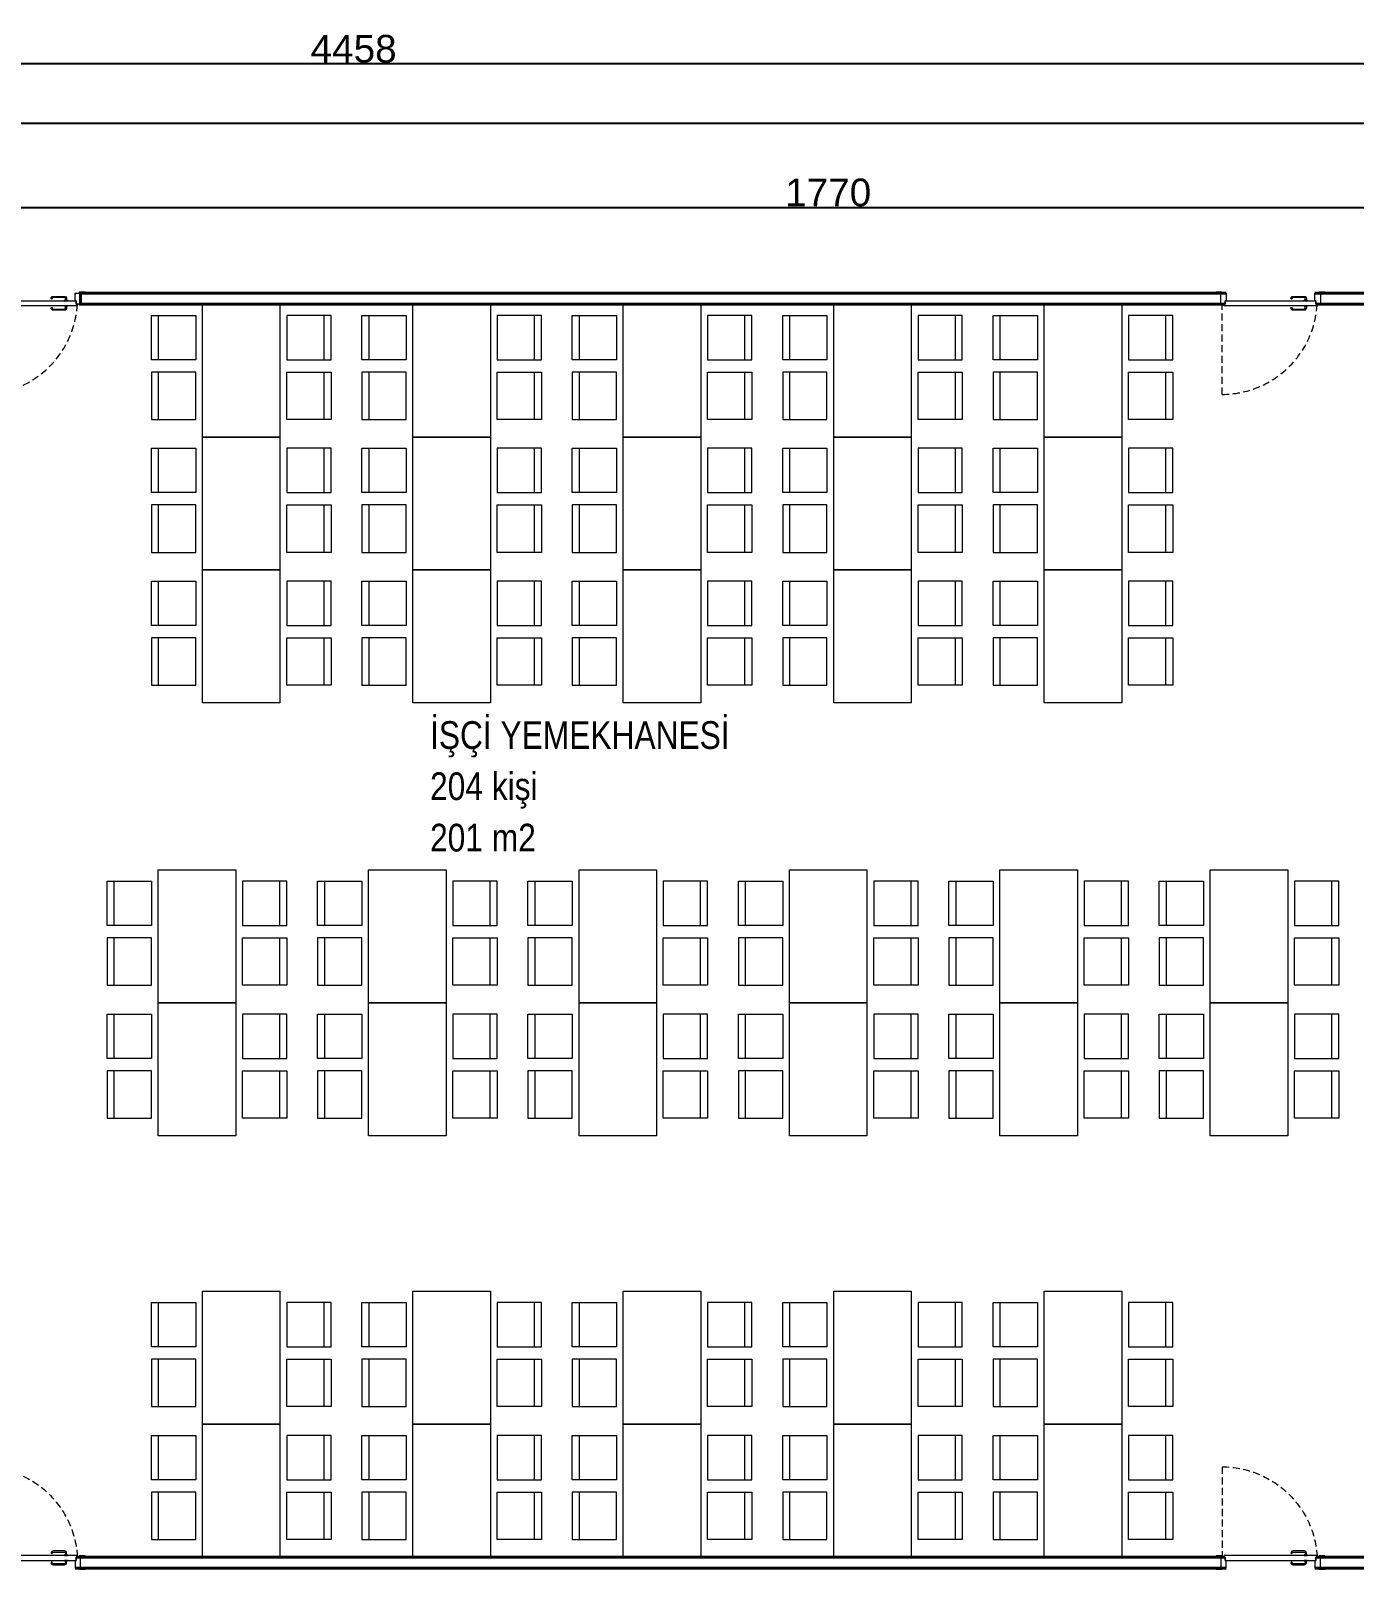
# Model space of a CAD drawing. Header units: centimetres. Extents: x 3125 to 7752, y 12316 to 13705.
# Drawn here: x 5231 to 6426, y 12316 to 13705 of the extents above; entities that cross this region are included whole.
import ezdxf

# ---------------------------------------------------------------- set-up
doc = ezdxf.new("R2010")
doc.units = ezdxf.units.CM
doc.linetypes.add('DASHED2', pattern=[9.525, 6.35, -3.175])
for name, color, linetype, lineweight in [('A_strc-prf', 115, 'Continuous', 9), ('A_text', 7, 'Continuous', 9), ('DUVAR', 1, 'Continuous', 40), ('TEFRİS-M', 232, 'Continuous', 5)]:
    doc.layers.add(name, color=color, linetype=linetype, lineweight=lineweight)
doc.styles.add('GZP', font='ARIALN.TTF')
doc.styles.get("Standard").update_dxf_attribs({"font": 'arial.ttf'})
doc.dimstyles.new('ISO-25', dxfattribs={"dimtxt": 2.5, "dimasz": 2.5, "dimexe": 1.25, "dimexo": 0.625, "dimtad": 1, "dimtxsty": 'Standard', "dimcen": 2.5, "dimadec": 0, "dimazin": 0, "dimtfac": 1, "dimtmove": 0, "dimatfit": 3, "dimfxl": 1, "dimarcsym": 0})

# ---------------------------------------------------------------- blocks, each defined once
blk = doc.blocks.new('WE2')
at = {"layer": 'A_strc-prf', "linetype": 'DASHED2', "elevation": 0}
blk.add_lwpolyline([(-2278.8, 19384, -0.392696), (-2193.2, 19464), (-2193.2, 19384)], format="xyb", dxfattribs=at)
blk.add_lwpolyline([(-2278.8, 19384, -0.392696), (-2193.2, 19464), (-2193.2, 19384)], format="xyb", dxfattribs=at)
at = {"layer": 'A_strc-prf', "elevation": 0}
for points in [[(-2267.2, 19388), (-2257.2, 19388, -0.414214), (-2255.2, 19386, -0.91685), (-2256.2, 19386, 0.414214), (-2257.2, 19387), (-2267.2, 19387, 0.414214), (-2268.2, 19386), (-2268.2, 19384.5), (-2269.2, 19384.5), (-2269.2, 19386, -0.414214)], [(-2267.2, 19388), (-2257.2, 19388, -0.414214), (-2255.2, 19386, -0.91685), (-2256.2, 19386, 0.414214), (-2257.2, 19387), (-2267.2, 19387, 0.414214), (-2268.2, 19386), (-2268.2, 19384.5), (-2269.2, 19384.5), (-2269.2, 19386, -0.414214)], [(-2269.2, 19377.5), (-2269.2, 19379), (-2268.2, 19379), (-2268.2, 19377.5, 0.414214), (-2267.2, 19376.5), (-2257.2, 19376.5, 0.414214), (-2256.2, 19377.5, -0.91685), (-2255.2, 19377.5, -0.414214), (-2257.2, 19375.5), (-2267.2, 19375.5, -0.414214)], [(-2269.2, 19377.5), (-2269.2, 19379), (-2268.2, 19379), (-2268.2, 19377.5, 0.414214), (-2267.2, 19376.5), (-2257.2, 19376.5, 0.414214), (-2256.2, 19377.5, -0.91685), (-2255.2, 19377.5, -0.414214), (-2257.2, 19375.5), (-2267.2, 19375.5, -0.414214)]]:
    blk.add_lwpolyline(points, format="xyb", close=True, dxfattribs=at)
for points in [[(-2285.8, 19383.5), (-2280.8, 19383.5), (-2280.8, 19382.5), (-2281.8, 19382.5), (-2285.8, 19382.5)], [(-2285.8, 19383.5), (-2280.8, 19383.5), (-2280.8, 19382.5), (-2281.8, 19382.5), (-2285.8, 19382.5)], [(-2285.8, 19372.5), (-2281.8, 19372.5), (-2280.8, 19372.5), (-2280.8, 19371.5), (-2285.8, 19371.5)], [(-2285.8, 19372.5), (-2281.8, 19372.5), (-2280.8, 19372.5), (-2280.8, 19371.5), (-2285.8, 19371.5)], [(-2281.8, 19382.5), (-2277.8, 19382.5), (-2277.8, 19379.5), (-2276.8, 19379.5), (-2276.8, 19372.5), (-2281.8, 19372.5)], [(-2281.8, 19382.5), (-2277.8, 19382.5), (-2277.8, 19379.5), (-2276.8, 19379.5), (-2276.8, 19372.5), (-2281.8, 19372.5)], [(-2277.8, 19382.5), (-2278.8, 19382.5), (-2278.8, 19384), (-2194.8, 19384), (-2194.8, 19382.5), (-2195.8, 19382.5), (-2195.8, 19379.5), (-2196.8, 19379.5), (-2277.8, 19379.5)], [(-2277.8, 19382.5), (-2278.8, 19382.5), (-2278.8, 19384), (-2194.8, 19384), (-2194.8, 19382.5), (-2195.8, 19382.5), (-2195.8, 19379.5), (-2196.8, 19379.5), (-2277.8, 19379.5)], [(-2270, 19384.5), (-2267.3, 19384.5), (-2267.3, 19384), (-2270, 19384)], [(-2270, 19384.5), (-2267.3, 19384.5), (-2267.3, 19384), (-2270, 19384)], [(-2270, 19379.5), (-2267.3, 19379.5), (-2267.3, 19379), (-2270, 19379)], [(-2270, 19379.5), (-2267.3, 19379.5), (-2267.3, 19379), (-2270, 19379)], [(-2196.8, 19379.5), (-2195.8, 19379.5), (-2195.8, 19382.5), (-2191.8, 19382.5), (-2191.8, 19372.5), (-2196.8, 19372.5)], [(-2196.8, 19379.5), (-2195.8, 19379.5), (-2195.8, 19382.5), (-2191.8, 19382.5), (-2191.8, 19372.5), (-2196.8, 19372.5)], [(-2192.8, 19383.5), (-2187.8, 19383.5), (-2187.8, 19382.5), (-2191.8, 19382.5), (-2192.8, 19382.5)], [(-2192.8, 19383.5), (-2187.8, 19383.5), (-2187.8, 19382.5), (-2191.8, 19382.5), (-2192.8, 19382.5)], [(-2192.8, 19372.5), (-2191.8, 19372.5), (-2187.8, 19372.5), (-2187.8, 19371.5), (-2192.8, 19371.5)], [(-2192.8, 19372.5), (-2191.8, 19372.5), (-2187.8, 19372.5), (-2187.8, 19371.5), (-2192.8, 19371.5)]]:
    blk.add_lwpolyline(points, close=True, dxfattribs=at)
blk = doc.blocks.new('YEMEK MASASI 4 KİŞİLİK')
for p, q in [((204816, 129392), (204388, 129392)), ((204388, 129392), (204388, 128992)), ((204816, 129326), (204388, 129326)), ((204816, 128992), (204816, 129392)), ((204927, 128992), (204927, 129392)), ((204927, 129392), (205327, 129392)), ((205327, 129326), (204927, 129326)), ((205327, 129392), (205327, 128992)), ((205429, 128931), (204229, 128931)), ((204229, 128931), (204229, 128231)), ((204388, 128992), (204816, 128992)), ((205327, 128992), (204927, 128992)), ((205429, 128231), (205429, 128931)), ((204229, 128231), (205429, 128231)), ((204388, 128170), (204816, 128170)), ((204388, 127770), (204388, 128170)), ((204816, 128170), (204816, 127770)), ((205327, 128170), (204927, 128170)), ((204927, 128170), (204927, 127770)), ((205327, 127770), (205327, 128170)), ((204816, 127832), (204388, 127832)), ((204816, 127770), (204388, 127770)), ((205327, 127832), (204927, 127832)), ((204927, 127770), (205327, 127770))]:
    blk.add_line(p, q)
blk = doc.blocks.new('*D57')
at = {"layer": 'Defpoints', "color": 0, "transparency": 16777216}
for p in [(6836.3, 13545.5), (5066.3, 13468.3), (6836.3, 13468.3)]:
    blk.add_point(p, dxfattribs=at)
at = {"layer": 'DUVAR', "color": 0, "lineweight": -2, "transparency": 16777216}
for p, q in [((5066.3, 13545.5), (5066.3, 13546.7)), ((5068.8, 13545.5), (6833.8, 13545.5)), ((6836.3, 13545.5), (6836.3, 13546.7))]:
    blk.add_line(p, q, dxfattribs=at)
at = {"layer": 'DUVAR', "color": 0, "transparency": 16777216}
for points in [[(5068.8, 13545.9), (5068.8, 13545.1), (5066.3, 13545.5)], [(6833.8, 13545.9), (6833.8, 13545.1), (6836.3, 13545.5)]]:
    blk.add_solid(points, dxfattribs=at)
at = {"layer": 'DUVAR', "color": 0, "transparency": 16777216, "insert": (5951.3, 13558.9), "char_height": 25, "attachment_point": 5}
blk.add_mtext('1770', dxfattribs=at)
blk = doc.blocks.new('*D60')
at = {"layer": 'Defpoints', "color": 0, "transparency": 16777216}
for p in [(6836.3, 13621.6), (3293.8, 13468.3), (6836.3, 13468.3)]:
    blk.add_point(p, dxfattribs=at)
at = {"layer": 'DUVAR', "color": 0, "lineweight": -2, "transparency": 16777216}
for p, q in [((3293.8, 13621.6), (3293.8, 13622.8)), ((3296.3, 13621.6), (6833.8, 13621.6)), ((6836.3, 13621.6), (6836.3, 13622.8))]:
    blk.add_line(p, q, dxfattribs=at)
at = {"layer": 'DUVAR', "color": 0, "transparency": 16777216}
for points in [[(3296.3, 13622), (3296.3, 13621.1), (3293.8, 13621.6)], [(6833.8, 13622), (6833.8, 13621.1), (6836.3, 13621.6)]]:
    blk.add_solid(points, dxfattribs=at)
at = {"layer": 'DUVAR', "color": 0, "transparency": 16777216, "insert": (5065, 13635), "char_height": 25, "attachment_point": 5}
blk.add_mtext('3543', dxfattribs=at)
blk = doc.blocks.new('*D61')
at = {"layer": 'Defpoints', "color": 0, "transparency": 16777216}
for p in [(3293.8, 13675.2), (3293.8, 13468.3), (7751.9, 13468.3)]:
    blk.add_point(p, dxfattribs=at)
at = {"layer": 'DUVAR', "color": 0, "lineweight": -2, "transparency": 16777216}
for p, q in [((3293.8, 13675.2), (3293.8, 13676.5)), ((7749.4, 13675.2), (3296.3, 13675.2)), ((7751.9, 13675.2), (7751.9, 13676.5))]:
    blk.add_line(p, q, dxfattribs=at)
at = {"layer": 'DUVAR', "color": 0, "transparency": 16777216}
for points in [[(3296.3, 13675.6), (3296.3, 13674.8), (3293.8, 13675.2)], [(7749.4, 13675.6), (7749.4, 13674.8), (7751.9, 13675.2)]]:
    blk.add_solid(points, dxfattribs=at)
at = {"layer": 'DUVAR', "color": 0, "transparency": 16777216, "insert": (5522.8, 13688.6), "char_height": 25, "attachment_point": 5}
blk.add_mtext('4458', dxfattribs=at)

msp = doc.modelspace()

# ---------------------------------------------------------------- linework, layer by layer
at = {"layer": 'DUVAR', "color": 5}
for p, q in [((5276.3, 13468.3), (6310.7, 13468.3)), ((5276.3, 13458.3), (5276.3, 13468.3)), ((5276.3, 13458.3), (6309.7, 13458.3)), ((6390.7, 13468.3), (6963.7, 13468.3)), ((6391.7, 13458.3), (6826.3, 13458.3)), ((5272.3, 12327.3), (6309.7, 12327.3)), ((6391.7, 12327.3), (7741.9, 12327.3)), ((5271.3, 12317.3), (6310.7, 12317.3)), ((6390.7, 12317.3), (7751.9, 12317.3))]:
    msp.add_line(p, q, dxfattribs=at)

# ---------------------------------------------------------------- block references
at = {"layer": 'DUVAR', "color": 5, "rotation": 179.9999999999999}
for p in [(2994.5, 32840.8, 0), (4113.9, 32840.8, 0)]:
    msp.add_blockref('WE2', p, dxfattribs=at)
at = {"layer": 'DUVAR', "color": 5, "xscale": -1}
for p in [(2994.5, -7055.2, 0), (4113.9, -7055.2, 0)]:
    msp.add_blockref('WE2', p, dxfattribs=at)
at = {"layer": 'TEFRİS-M', "xscale": -0.1, "yscale": 0.1, "zscale": 0.1, "rotation": 270}
for p in [(-7436.8, -7084.6), (-7246.8, -7084.6), (-7056.8, -7084.6), (-6866.8, -7084.6), (-6676.8, -7084.6), (-7436.8, -7204.6), (-7246.8, -7204.6), (-7056.8, -7204.6), (-6866.8, -7204.6), (-6676.8, -7204.6), (-7436.8, -7324.6), (-7246.8, -7324.6), (-7056.8, -7324.6), (-6866.8, -7324.6), (-6676.8, -7324.6), (-7476.8, -7595.4), (-7286.8, -7595.4), (-7096.8, -7595.4), (-6906.8, -7595.4), (-6716.8, -7595.4), (-6526.8, -7595.4), (-7476.8, -7715.4), (-7286.8, -7715.4), (-7096.8, -7715.4), (-6906.8, -7715.4), (-6716.8, -7715.4), (-6526.8, -7715.4), (-7436.8, -7975.6), (-7246.8, -7975.6), (-7056.8, -7975.6), (-6866.8, -7975.6), (-6676.8, -7975.6), (-7436.8, -8095.6), (-7246.8, -8095.6), (-7056.8, -8095.6), (-6866.8, -8095.6), (-6676.8, -8095.6)]:
    msp.add_blockref('YEMEK MASASI 4 KİŞİLİK', p, dxfattribs=at)

# ---------------------------------------------------------------- texts
at = {"layer": 'A_text', "style": 'GZP'}
for s, p in [('İŞÇİ YEMEKHANESİ', (5591.8, 13056.8)), ('204 kişi', (5591.8, 13010.6)), ('201 m2', (5591.8, 12964.2))]:
    msp.add_text(s, height=25, dxfattribs=at).set_placement(p)

# ---------------------------------------------------------------- dimensions: what is measured, and where the dimension line sits
at = {"layer": 'DUVAR', "color": 5}
for base, p1, p2, picture, middle in [((3293.8, 13675.2), (7751.9, 13468.3), (3293.8, 13468.3), '*D61', (5522.8, 13688.6)), ((6836.2798582, 13621.5603184), (3293.7798582, 13468.3294936), (6836.2798582, 13468.3294936), '*D60', (5065.0298582, 13634.9581697)), ((6836.3, 13545.5), (5066.3, 13468.3), (6836.3, 13468.3), '*D57', (5951.3, 13558.9))]:
    dim = msp.add_linear_dim(base=base, p1=p1, p2=p2, dimstyle='ISO-25', override={"dimtxt": 25, "dimdec": 0, "dimtdec": 0, "dimfxl": 0.0025, "dimfxlon": 1}, dxfattribs=at)
    dim.commit()
    dim.dimension.update_dxf_attribs({"geometry": picture, "text_midpoint": middle})

doc.saveas('drawing.dxf')
